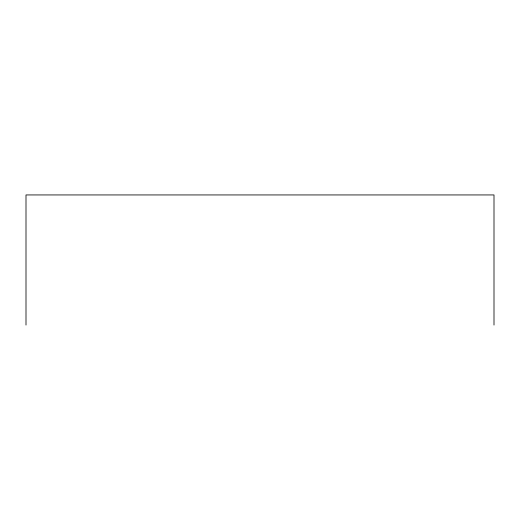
<?xml version="1.0" encoding="UTF-8"?>
<svg xmlns="http://www.w3.org/2000/svg" width="520" height="520" viewBox="0 0 520 520"><rect width="100%" height="100%" fill="white"/><g stroke="black" fill="none" stroke-linecap="round" stroke-linejoin="round"><path stroke-width="0.78" d="M494 325.058L494 194.942L26 194.942L26 325.058"/></g></svg>
